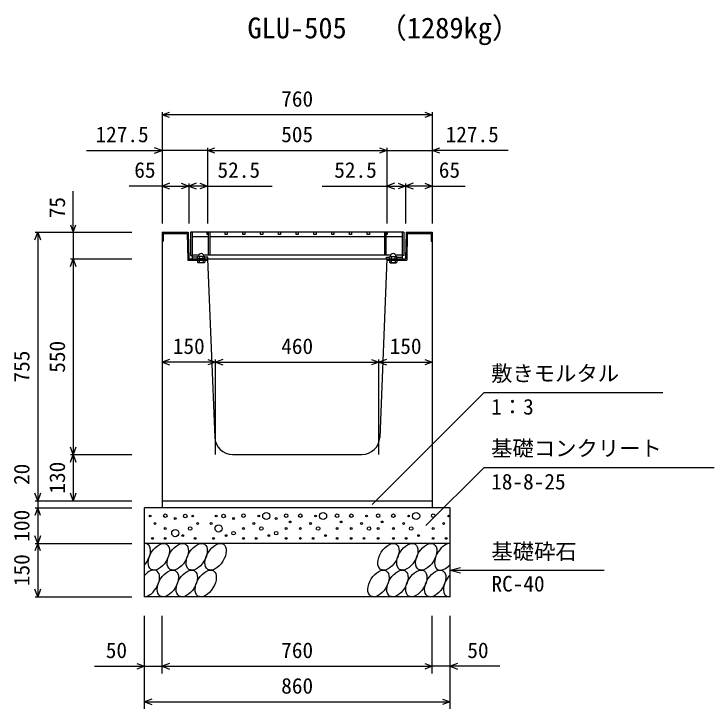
# Model space of a CAD drawing. Units: millimetres, scale not verified. Extents: x -25200 to 25200, y -8910 to 8910.
# Drawn here: x 17059 to 19029, y 3992 to 5946 of the extents above; entities that cross this region are included whole.
import ezdxf
from ezdxf.enums import TextEntityAlignment as Align

# ---------------------------------------------------------------- set-up
doc = ezdxf.new("R2010")
doc.units = ezdxf.units.MM
doc.header["$LTSCALE"] = 30
for name, color, linetype, lineweight in [('0-0_DIM', 7, 'Continuous', 25), ('0-2_HATCH', 6, 'Continuous', 25), ('0-5_OUTLINE', 3, 'Continuous', 25), ('0-7_TXT', 7, 'Continuous', 25)]:
    doc.layers.add(name, color=color, linetype=linetype, lineweight=lineweight)
doc.styles.add('ＭＳ ゴシック', font='')
doc.styles.get('ＭＳ ゴシック').set_extended_font_data('MS Gothic')

msp = doc.modelspace()

# ---------------------------------------------------------------- linework, layer by layer
at = {"layer": '0-0_DIM'}
for p, q in [((17476.1, 5669.64), (17476.1, 5357.03)), ((18236.1, 5662.14), (17476.1, 5662.14)), ((18236.1, 5669.64), (18236.1, 5357.03)), ((17263.08, 5562.14), (17476.1, 5562.14)), ((17603.6, 5562.14), (17476.1, 5562.14)), ((17603.6, 5569.64), (17603.6, 5357.03)), ((17603.6, 5562.14), (18108.6, 5562.14)), ((18108.6, 5569.64), (18108.6, 5357.03)), ((18108.6, 5562.14), (18236.1, 5562.14)), ((18449.11, 5562.14), (18236.1, 5562.14)), ((17476.1, 5462.14), (17383.78, 5462.14)), ((17476.1, 5462.14), (17551.1, 5462.14)), ((17551.1, 5469.64), (17551.1, 5357.03)), ((17603.6, 5462.14), (17551.1, 5462.14)), ((17603.6, 5462.14), (17785.91, 5462.14)), ((17926.28, 5462.14), (18108.6, 5462.14)), ((18108.6, 5462.14), (18161.1, 5462.14)), ((18161.1, 5469.64), (18161.1, 5357.03)), ((18236.1, 5462.14), (18161.1, 5462.14)), ((18236.1, 5462.14), (18328.41, 5462.14)), ((17226.1, 5332.11), (17226.1, 5447.31)), ((17118.6, 5332.11), (17391.1, 5332.11)), ((17126.1, 5332.11), (17126.1, 4577.11)), ((17226.1, 5332.11), (17226.1, 5257.11)), ((17218.6, 5257.11), (17391.1, 5257.11)), ((17226.1, 5257.11), (17226.1, 4707.11)), ((17626.1, 4966.69), (17476.1, 4966.69)), ((17626.1, 4707.11), (17626.1, 4974.19)), ((17626.1, 4966.69), (18086.1, 4966.69)), ((18086.1, 4707.11), (18086.1, 4974.19)), ((18086.1, 4966.69), (18236.1, 4966.69)), ((18381.67, 4881.35), (18066.79, 4566.47)), ((18381.67, 4881.35), (18884.32, 4881.35)), ((17218.6, 4707.11), (17391.1, 4707.11)), ((17226.1, 4707.11), (17226.1, 4577.11)), ((18381.67, 4670.76), (18218.01, 4507.11)), ((18381.67, 4670.76), (19028.54, 4670.76)), ((17118.6, 4577.11), (17391.1, 4577.11)), ((17118.6, 4557.11), (17391.1, 4557.11)), ((17118.6, 4457.11), (17391.1, 4457.11)), ((17126.1, 4457.11), (17126.1, 4307.11)), ((18286.1, 4382.11), (18315.07, 4389.87)), ((18286.1, 4382.11), (18719.41, 4382.11)), ((18286.1, 4382.11), (18315.07, 4374.34)), ((17118.6, 4307.11), (17391.1, 4307.11)), ((17426.1, 3991.59), (17426.1, 4253.94)), ((17476.1, 4091.59), (17476.1, 4253.94)), ((18236.1, 4091.59), (18236.1, 4253.94)), ((18286.1, 3991.59), (18286.1, 4253.94)), ((17286.21, 4111.59), (17426.1, 4111.59)), ((17426.1, 4111.59), (17476.1, 4111.59)), ((17476.1, 4111.59), (18236.1, 4111.59)), ((18286.1, 4111.59), (18236.1, 4111.59)), ((18425.98, 4111.59), (18286.1, 4111.59)), ((17426.1, 4011.59), (18286.1, 4011.59))]:
    msp.add_line(p, q, dxfattribs=at)
for points in [[(17497.24, 5654.45), (17476.1, 5662.14), (17497.24, 5669.84)], [(18214.95, 5669.84), (18236.1, 5662.14), (18214.95, 5654.45)], [(17454.95, 5554.45), (17476.1, 5562.14), (17454.95, 5569.84)], [(17624.74, 5554.45), (17603.6, 5562.14), (17624.74, 5569.84)], [(18087.45, 5569.84), (18108.6, 5562.14), (18087.45, 5554.45)], [(18257.24, 5554.45), (18236.1, 5562.14), (18257.24, 5569.84)], [(17497.24, 5469.84), (17476.1, 5462.14), (17497.24, 5454.45)], [(17529.95, 5469.84), (17551.1, 5462.14), (17529.95, 5454.45)], [(17572.24, 5469.84), (17551.1, 5462.14), (17572.24, 5454.45)], [(17582.45, 5469.84), (17603.6, 5462.14), (17582.45, 5454.45)], [(18129.74, 5469.84), (18108.6, 5462.14), (18129.74, 5454.45)], [(18139.95, 5469.84), (18161.1, 5462.14), (18139.95, 5454.45)], [(18182.24, 5469.84), (18161.1, 5462.14), (18182.24, 5454.45)], [(18214.95, 5469.84), (18236.1, 5462.14), (18214.95, 5454.45)], [(17218.4, 5353.25), (17226.1, 5332.11), (17233.79, 5353.25)], [(17118.4, 5310.96), (17126.1, 5332.11), (17133.79, 5310.96)], [(17218.4, 5235.96), (17226.1, 5257.11), (17233.79, 5235.96)], [(17497.24, 4974.38), (17476.1, 4966.69), (17497.24, 4958.99)], [(17604.95, 4974.38), (17626.1, 4966.69), (17604.95, 4958.99)], [(17647.24, 4974.38), (17626.1, 4966.69), (17647.24, 4958.99)], [(18064.95, 4974.38), (18086.1, 4966.69), (18064.95, 4958.99)], [(18107.24, 4974.38), (18086.1, 4966.69), (18107.24, 4958.99)], [(18214.95, 4974.38), (18236.1, 4966.69), (18214.95, 4958.99)], [(17233.79, 4728.25), (17226.1, 4707.11), (17218.4, 4728.25)], [(17218.4, 4685.96), (17226.1, 4707.11), (17233.79, 4685.96)], [(17133.79, 4598.25), (17126.1, 4577.11), (17118.4, 4598.25)], [(17233.79, 4598.25), (17226.1, 4577.11), (17218.4, 4598.25)], [(17126.1, 4577.11), (17126.1, 4557.11), (17126.1, 4457.11)], [(17133.79, 4535.96), (17126.1, 4557.11), (17118.4, 4535.96)], [(17133.79, 4478.25), (17126.1, 4457.11), (17118.4, 4478.25)], [(17133.79, 4435.96), (17126.1, 4457.11), (17118.4, 4435.96)], [(17133.79, 4328.25), (17126.1, 4307.11), (17118.4, 4328.25)], [(17404.95, 4119.29), (17426.1, 4111.59), (17404.95, 4103.9)], [(17497.24, 4119.29), (17476.1, 4111.59), (17497.24, 4103.9)], [(18214.95, 4119.29), (18236.1, 4111.59), (18214.95, 4103.9)], [(18307.24, 4119.29), (18286.1, 4111.59), (18307.24, 4103.9)], [(17447.24, 4019.29), (17426.1, 4011.59), (17447.24, 4003.9)], [(18264.95, 4019.29), (18286.1, 4011.59), (18264.95, 4003.9)]]:
    msp.add_lwpolyline(points, dxfattribs=at)
at = {"layer": '0-2_HATCH'}
for p, q in [((17479.3, 5328.91), (17546.46, 5328.91)), ((17479.3, 5328.91), (17479.3, 5307.11)), ((17546.46, 5328.91), (17547.96, 5253.91)), ((18156.1, 5332.11), (17556.1, 5332.11)), ((17560.6, 5332.11), (17560.6, 5257.11)), ((17560.6, 5320.11), (17605.6, 5320.11)), ((17605.6, 5332.11), (17605.6, 5269.11)), ((17610.1, 5332.11), (17610.1, 5269.11)), ((17610.1, 5320.11), (18102.1, 5320.11)), ((18102.1, 5332.11), (18102.1, 5269.11)), ((18106.6, 5269.11), (18106.6, 5332.11)), ((18106.6, 5320.11), (18151.6, 5320.11)), ((18151.6, 5332.11), (18151.6, 5257.11)), ((18165.73, 5328.91), (18164.23, 5253.91)), ((18165.73, 5328.91), (18232.9, 5328.91)), ((18232.9, 5328.91), (18232.9, 5307.11)), ((17476.1, 5307.11), (17479.3, 5307.11)), ((18232.9, 5307.11), (18236.1, 5307.11)), ((17560.6, 5269.11), (17579.51, 5269.11)), ((17575.89, 5262.11), (17560.6, 5262.11)), ((17577.58, 5263.91), (17575.89, 5262.94)), ((17575.89, 5257.76), (17575.89, 5262.94)), ((17576.76, 5257.11), (17575.89, 5257.76)), ((17594.61, 5264.24), (17577.58, 5264.24)), ((17577.58, 5264.24), (17577.58, 5263.91)), ((17594.61, 5263.91), (17577.58, 5263.91)), ((17580.99, 5257.76), (17580.99, 5262.94)), ((17591.2, 5257.76), (17591.2, 5262.94)), ((17592.68, 5269.11), (18119.51, 5269.11)), ((17594.61, 5264.24), (17594.61, 5263.91)), ((17594.61, 5263.91), (17596.3, 5262.94)), ((17595.44, 5257.11), (17596.3, 5257.76)), ((17596.3, 5257.76), (17596.3, 5262.94)), ((18117.58, 5263.91), (18115.89, 5262.94)), ((18115.89, 5257.76), (18115.89, 5262.94)), ((18116.76, 5257.11), (18115.89, 5257.76)), ((18117.58, 5264.24), (18134.61, 5264.24)), ((18117.58, 5264.24), (18117.58, 5263.91)), ((18117.58, 5263.91), (18134.61, 5263.91)), ((18120.99, 5257.76), (18120.99, 5262.94)), ((18131.2, 5257.76), (18131.2, 5262.94)), ((18132.68, 5269.11), (18151.6, 5269.11)), ((18134.61, 5264.24), (18134.61, 5263.91)), ((18134.61, 5263.91), (18136.3, 5262.94)), ((18135.44, 5257.11), (18136.3, 5257.76)), ((18136.3, 5257.76), (18136.3, 5262.94)), ((18136.3, 5262.11), (18151.6, 5262.11)), ((17547.96, 5253.91), (17603.73, 5253.91)), ((17560.6, 5257.11), (18151.6, 5257.11)), ((17596.6, 5253.91), (17575.6, 5253.91)), ((17575.6, 5253.91), (17575.6, 5247.91)), ((17577.6, 5246.41), (17575.6, 5247.91)), ((17575.92, 5247.63), (17577.6, 5246.41)), ((17595.44, 5257.11), (17576.76, 5257.11)), ((17594.6, 5246.41), (17577.6, 5246.41)), ((17580.6, 5253.91), (17580.6, 5247.91)), ((17591.6, 5253.91), (17591.6, 5247.91)), ((17596.27, 5247.63), (17594.6, 5246.41)), ((17596.6, 5253.91), (17596.6, 5247.91)), ((18108.47, 5253.91), (18164.23, 5253.91)), ((18115.6, 5253.91), (18115.6, 5247.91)), ((18115.6, 5253.91), (18136.6, 5253.91)), ((18115.92, 5247.63), (18117.6, 5246.41)), ((18116.76, 5257.11), (18135.44, 5257.11)), ((18117.6, 5246.41), (18134.6, 5246.41)), ((18120.6, 5253.91), (18120.6, 5247.91)), ((18131.6, 5253.91), (18131.6, 5247.91)), ((18134.6, 5246.41), (18136.6, 5247.91)), ((18136.27, 5247.63), (18134.6, 5246.41)), ((18136.6, 5253.91), (18136.6, 5247.91))]:
    msp.add_line(p, q, dxfattribs=at)
for points in [[(17556.1, 5332.11), (17556.1, 5267.11), (17560.6, 5267.11)], [(17605.6, 5326.11), (17603.1, 5326.11), (17603.1, 5332.11)], [(17659.1, 5332.11), (17659.1, 5326.11), (17653.1, 5326.11), (17653.1, 5332.11)], [(17709.1, 5332.11), (17709.1, 5326.11), (17703.1, 5326.11), (17703.1, 5332.11)], [(17759.1, 5332.11), (17759.1, 5326.11), (17753.1, 5326.11), (17753.1, 5332.11)], [(17809.1, 5332.11), (17809.1, 5326.11), (17803.1, 5326.11), (17803.1, 5332.11)], [(17859.1, 5332.11), (17859.1, 5326.11), (17853.1, 5326.11), (17853.1, 5332.11)], [(17909.1, 5332.11), (17909.1, 5326.11), (17903.1, 5326.11), (17903.1, 5332.11)], [(17959.1, 5332.11), (17959.1, 5326.11), (17953.1, 5326.11), (17953.1, 5332.11)], [(18009.1, 5332.11), (18009.1, 5326.11), (18003.1, 5326.11), (18003.1, 5332.11)], [(18059.1, 5332.11), (18059.1, 5326.11), (18053.1, 5326.11), (18053.1, 5332.11)], [(18109.1, 5332.11), (18109.1, 5326.11), (18106.6, 5326.11)], [(18156.1, 5332.11), (18156.1, 5267.11), (18151.6, 5267.11)], [(17604.6, 5257.11), (17604.6, 5262.11), (17596.3, 5262.11)], [(18107.6, 5257.11), (18107.6, 5262.11), (18115.89, 5262.11)]]:
    msp.add_lwpolyline(points, dxfattribs=at)
for centre, radius in [((17442.1, 4534.29), 2.5), ((17484.99, 4535.16), 5), ((17513.03, 4527.28), 2.5), ((17541.07, 4534.29), 5), ((17562.1, 4534.29), 2.5), ((17627.95, 4534.29), 2.5), ((17648.98, 4534.29), 5), ((17677.02, 4527.28), 2.5), ((17705.06, 4535.16), 5), ((17747.95, 4534.29), 2.5), ((17768.98, 4534.29), 10), ((17797.02, 4527.28), 2.5), ((17825.06, 4535.16), 5), ((17864.9, 4535.16), 5), ((17907.8, 4534.29), 2.5), ((17928.83, 4534.29), 10), ((17968.31, 4535.16), 5), ((18008.16, 4535.16), 5), ((18051.05, 4534.29), 2.5), ((18083.75, 4535.16), 5), ((18126.69, 4535.16), 5), ((18169.58, 4534.29), 2.5), ((18190.61, 4534.29), 10), ((18238.42, 4535.16), 5), ((18282.05, 4534.29), 2.5), ((17456.12, 4513.27), 2.5), ((17576.12, 4513.27), 2.5), ((17613.93, 4513.27), 2.5), ((17733.93, 4513.27), 2.5), ((17836.4, 4517.59), 2.5), ((17893.78, 4513.27), 2.5), ((17979.65, 4517.59), 2.5), ((18037.03, 4513.27), 2.5), ((18095.09, 4517.59), 2.5), ((18155.56, 4513.27), 2.5), ((18268.03, 4513.27), 2.5), ((17484.99, 4499.27), 2.5), ((17513.03, 4486.14), 10), ((17555.09, 4499.27), 5), ((17634.96, 4499.27), 10), ((17677.02, 4486.14), 5), ((17705.06, 4499.27), 2.5), ((17754.96, 4499.27), 5), ((17797.02, 4486.14), 5), ((17825.06, 4499.27), 2.5), ((17864.9, 4499.27), 2.5), ((17914.81, 4499.27), 5), ((17968.31, 4499.27), 2.5), ((18008.16, 4499.27), 2.5), ((18058.06, 4499.27), 5), ((18083.75, 4499.27), 2.5), ((18126.69, 4499.27), 2.5), ((18176.59, 4499.27), 5), ((18238.42, 4499.27), 2.5), ((17449.11, 4471.25), 2.5), ((17484.99, 4471.25), 2.5), ((17534.06, 4479.13), 2.5), ((17569.11, 4471.25), 2.5), ((17620.94, 4471.25), 2.5), ((17655.99, 4479.13), 2.5), ((17705.06, 4471.25), 2.5), ((17740.94, 4471.25), 2.5), ((17775.99, 4479.13), 2.5), ((17825.06, 4471.25), 2.5), ((17864.9, 4471.25), 2.5), ((17900.79, 4471.25), 2.5), ((17935.84, 4479.13), 2.5), ((17968.31, 4471.25), 2.5), ((18008.16, 4471.25), 2.5), ((18044.04, 4471.25), 2.5), ((18083.75, 4471.25), 2.5), ((18126.69, 4471.25), 2.5), ((18162.57, 4471.25), 2.5), ((18197.62, 4479.13), 2.5), ((18238.42, 4471.25), 2.5), ((18275.04, 4471.25), 2.5)]:
    msp.add_circle(centre, radius, dxfattribs=at)
for centre, radius, start, end in [((17578.44, 5258.24), 5.35, 61.49911, 118.50157), ((17578.44, 5262.45), 5.35, 241.49316, 298.50168), ((17586.1, 5264.24), 8.19, 0.00005, 180), ((17586.1, 5243.17), 20.42, 75.52626, 104.47362), ((17586.1, 5277.52), 20.42, 255.52638, 284.47379), ((17593.75, 5258.24), 5.35, 61.5, 118.50011), ((17593.75, 5262.45), 5.35, 241.49831, 298.50769), ((18118.44, 5258.24), 5.35, 61.49989, 118.5), ((18118.44, 5262.45), 5.35, 241.49231, 298.50169), ((18126.1, 5264.24), 8.19, 0, 179.99995), ((18126.1, 5243.17), 20.42, 75.52638, 104.47374), ((18126.1, 5277.52), 20.42, 255.52621, 284.47362), ((18133.75, 5258.24), 5.35, 61.49843, 118.50089), ((18133.75, 5262.45), 5.35, 241.49832, 298.50684), ((17578.1, 5250.53), 3.62, 226.39563, 313.60437), ((17586.1, 5262.53), 15.62, 249.39075, 290.60925), ((17594.1, 5250.53), 3.62, 226.39563, 313.60437), ((18118.1, 5250.53), 3.62, 226.39563, 313.60437), ((18126.1, 5262.53), 15.62, 249.39075, 290.60925), ((18134.1, 5250.53), 3.62, 226.39563, 313.60437)]:
    msp.add_arc(centre, radius, start, end, dxfattribs=at)
for centre, start_param, end_param in [((17413.73, 4419.59), 4.385593, 6.6745444), ((18272.24, 4419.59), 0.3357715, 4.4411806), ((17439.05, 4344.6), 3.5111464, 7.548991), ((18297.56, 4344.6), 1.2110787, 3.5658734)]:
    msp.add_ellipse(centre, major_axis=(21.81, 35.31), ratio=0.5792, start_param=start_param, end_param=end_param, dxfattribs=at)
for centre in [(17466.94, 4419.59), (17520.15, 4419.59), (17573.36, 4419.59), (17626.57, 4419.59), (18112.61, 4419.59), (18165.82, 4419.59), (18219.03, 4419.59), (17492.26, 4344.6), (17545.47, 4344.6), (17598.68, 4344.6), (18084.72, 4344.6), (18137.93, 4344.6), (18191.14, 4344.6), (18244.35, 4344.6)]:
    msp.add_ellipse(centre, major_axis=(21.81, 35.31), ratio=0.5792, dxfattribs=at)
at = {"layer": '0-5_OUTLINE'}
for p, q in [((17476.1, 5332.11), (17476.1, 4557.11)), ((17476.1, 5332.11), (17549.6, 5332.11)), ((18162.6, 5332.11), (18161.1, 5257.11)), ((18162.6, 5332.11), (18236.1, 5332.11)), ((18236.1, 5332.11), (18236.1, 4557.11)), ((17603.6, 5257.11), (17624.13, 4755.06)), ((18108.6, 5257.11), (18088.06, 4755.06)), ((18108.6, 5257.11), (18161.1, 5257.11)), ((17674.09, 4707.11), (18038.1, 4707.11)), ((17476.1, 4577.11), (18236.1, 4577.11)), ((18286.1, 4557.11), (17426.1, 4557.11)), ((18286.1, 4307.11), (18286.1, 4557.11)), ((18286.1, 4457.11), (17426.1, 4457.11))]:
    msp.add_line(p, q, dxfattribs=at)
for points in [[(17549.6, 5332.11), (17551.1, 5257.11), (17603.6, 5257.11)], [(18286.1, 4307.11), (17426.1, 4307.11), (17426.1, 4557.11)]]:
    msp.add_lwpolyline(points, dxfattribs=at)
for centre, start, end in [((17674.09, 4757.11), 182.34261, 270), ((18038.1, 4757.11), 270, 357.65739)]:
    msp.add_arc(centre, 50, start, end, dxfattribs=at)

# ---------------------------------------------------------------- texts
at = {"layer": '0-0_DIM', "style": 'ＭＳ ゴシック'}
for s, p in [('760', (17811.1, 5672.14)), ('127.5', (17288.65, 5572.14)), ('505', (17811.1, 5572.14)), ('127.5', (18273.54, 5572.14)), ('65', (17397.78, 5472.14)), ('52.5', (17631.92, 5472.14)), ('52.5', (17960.28, 5472.14)), ('65', (18254.42, 5472.14)), ('150', (17506.1, 4976.69)), ('460', (17811.1, 4976.69)), ('150', (18116.1, 4976.69)), ('敷きモルタル', (18401.67, 4900.08)), ('1：3', (18401.67, 4806.27)), ('基礎コンクリート', (18401.67, 4689.5)), ('18-8-25', (18401.67, 4595.68)), ('基礎砕石', (18402.42, 4399.28)), ('RC-40', (18402.42, 4308.59)), ('50', (17317.6, 4121.59)), ('760', (17811.1, 4121.59)), ('50', (18334.59, 4121.59)), ('860', (17811.1, 4021.59))]:
    msp.add_text(s, height=43.99, dxfattribs=at).set_placement(p, align=Align.BOTTOM_LEFT)
for s, p in [('75', (17216.1, 5371.34)), ('550', (17216.1, 4937.11)), ('755', (17116.1, 4909.61)), ('20', (17116.1, 4621.42)), ('130', (17216.1, 4597.11)), ('100', (17116.1, 4462.11)), ('150', (17116.1, 4337.11))]:
    msp.add_text(s, height=43.99, rotation=90, dxfattribs=at).set_placement(p, align=Align.BOTTOM_LEFT)
at = {"layer": '0-7_TXT', "style": 'ＭＳ ゴシック'}
for s, p in [('GLU-505', (17716.1, 5859.83)), ('（1289kg）', (18084.47, 5859.83))]:
    msp.add_text(s, height=58.65, dxfattribs=at).set_placement(p, align=Align.BOTTOM_LEFT)

doc.saveas('drawing.dxf')
